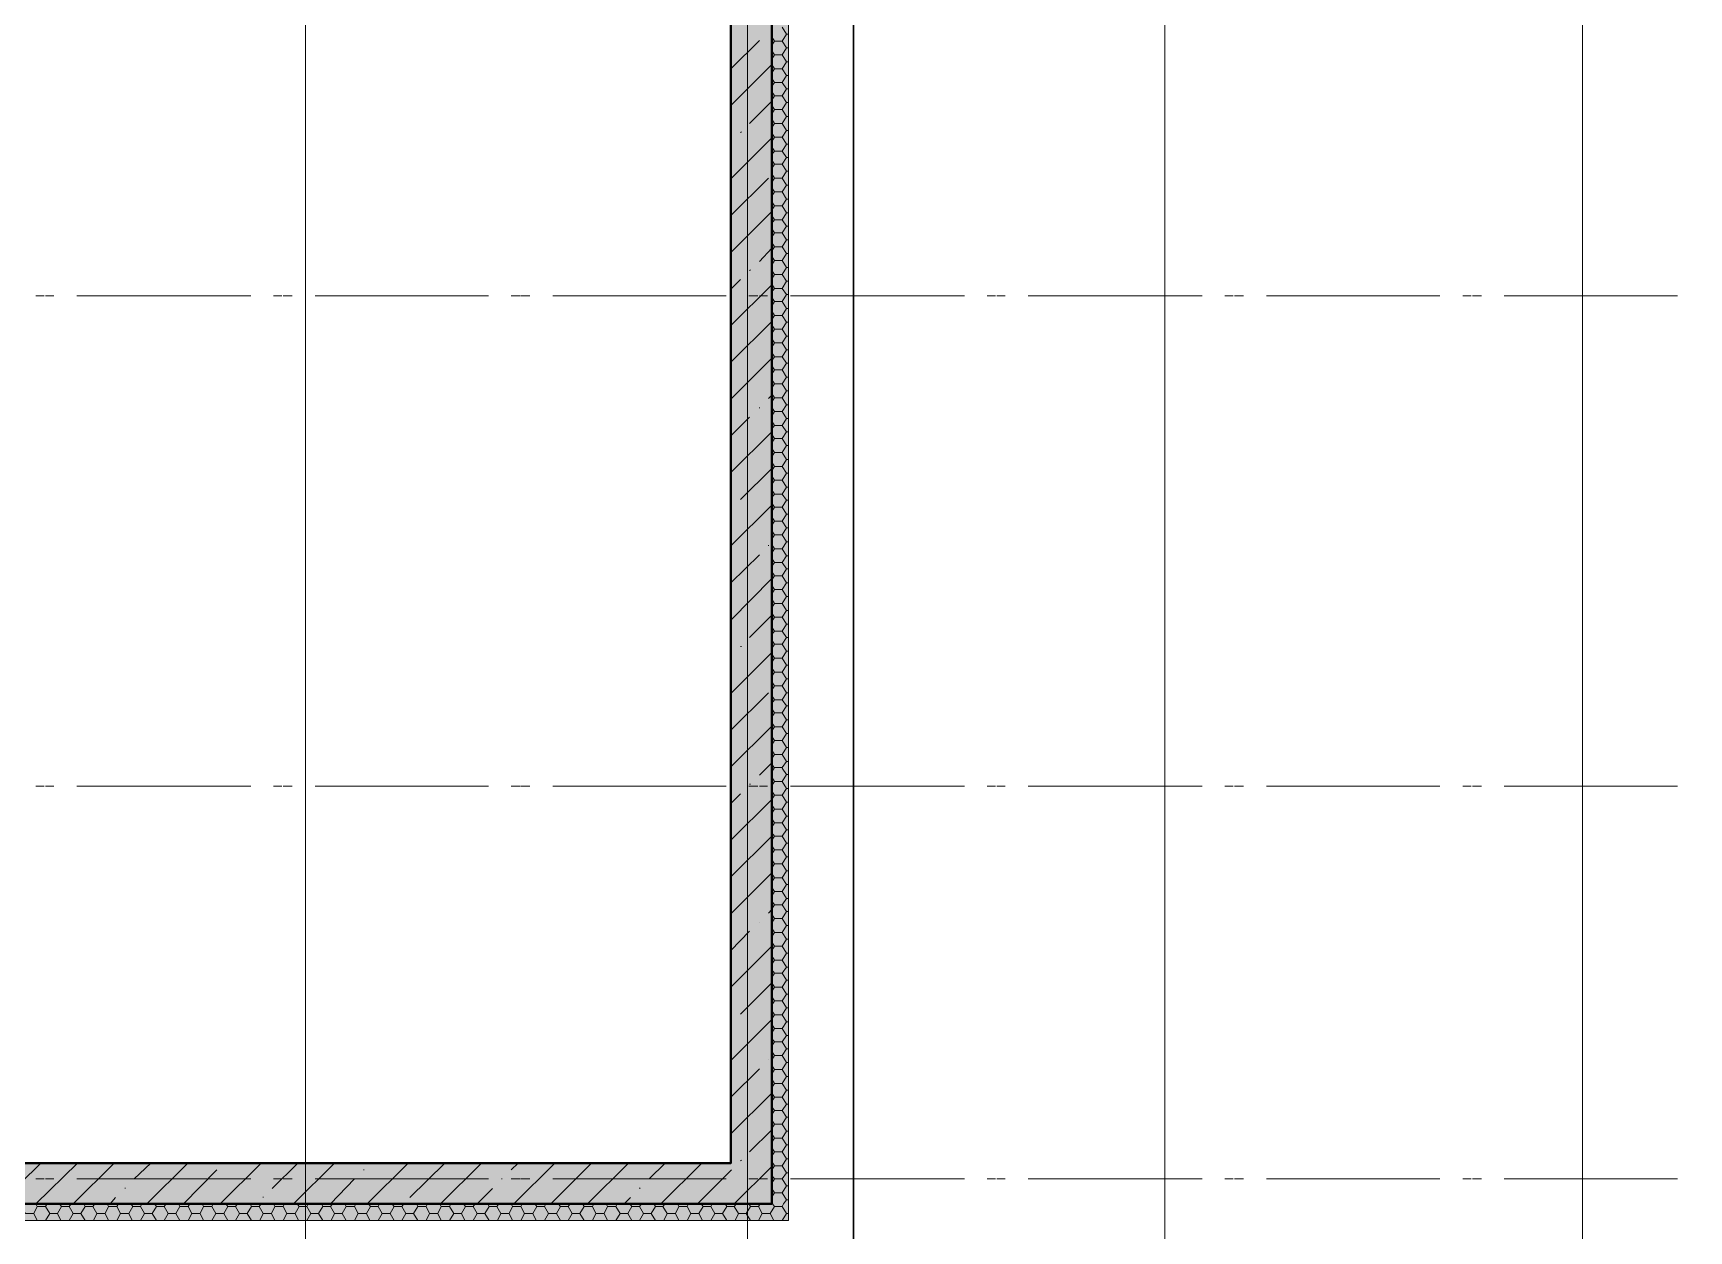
# Model space of a CAD drawing. Header units: millimetres. Extents: x -84737 to 172119, y -43083 to 59399.
# Drawn here: x -45675 to -35561, y 33666 to 40986 of the extents above; entities that cross this region are included whole.
import ezdxf

# ---------------------------------------------------------------- set-up
doc = ezdxf.new("R2010")
doc.units = ezdxf.units.MM
doc.layers.add('PDF _Геометрия', color=7, linetype='Continuous')
doc.layers.add('PDF _Сплошная заливка', color=7, linetype='Continuous', true_color=0xffffff)

msp = doc.modelspace()

# ---------------------------------------------------------------- hatches: boundary and pattern name
at = {"layer": 'PDF _Сплошная заливка', "transparency": 33554559}
h = msp.add_hatch(color=256, dxfattribs=at)
h.paths.add_polyline_path([(-41163, 43549), (-41413, 43549), (-41413, 34080), (-41163, 34080)])
h.paths.add_polyline_path([(-41413, 44378), (-41163, 44378), (-41163, 44581), (-41413, 44581)])
h.paths.add_polyline_path([(-41413, 43849), (-41163, 43849), (-41163, 44129), (-41413, 44129)])

# ---------------------------------------------------------------- linework, layer by layer
at = {"layer": 'PDF _Геометрия', "lineweight": 30}
msp.add_lwpolyline([(-77360, 55328), (-77360, 33331), (-40664, 33331), (-40664, 41132), (-26866, 41132), (-26866, 57427), (-47364, 57427), (-47364, 55328)], close=True, dxfattribs=at)
at = {"layer": 'PDF _Геометрия', "lineweight": 18}
for points in [[(-65860, 53030), (-65860, 53131), (-66859, 53131), (-66859, 54829), (-66859, 54930), (-76861, 54930), (-76962, 54930), (-76962, 33831), (-76962, 33729), (-41062, 33729), (-41062, 33831), (-41062, 41530), (-27365, 41530), (-27263, 41530), (-27263, 56928), (-27263, 57029), (-43064, 57029), (-43064, 56928)], [(-27615, 56928), (-27365, 56928), (-27365, 41631), (-41062, 41631), (-41163, 41631), (-41163, 33831), (-76861, 33831), (-76861, 54829)]]:
    msp.add_lwpolyline(points, dxfattribs=at)
at = {"layer": 'PDF _Геометрия', "lineweight": 40}
for points in [[(-66961, 54829), (-76861, 54829), (-76861, 54579), (-76861, 33831), (-76611, 33831), (-41163, 33831), (-41163, 34080), (-41163, 41631), (-27615, 41631), (-27365, 41631), (-27365, 56928), (-27615, 56928), (-43064, 56928)], [(-41413, 44129), (-41413, 34080), (-76611, 34080), (-76611, 54579), (-73212, 54579), (-73212, 48966), (-73009, 48966), (-73009, 52882), (-73009, 48966)]]:
    msp.add_lwpolyline(points, dxfattribs=at)
at = {"layer": 'PDF _Геометрия', "lineweight": 30}
msp.add_lwpolyline([(-76611, 34080), (-59113, 34080), (-59113, 34732), (-58910, 34732), (-58910, 34080), (-41413, 34080), (-41413, 44129)], dxfattribs=at)
at = {"layer": 'PDF _Геометрия', "lineweight": 9}
for points in [[(-44012, 40442), (-44012, 41441)], [(-41311, 40442), (-41311, 41441)], [(-38763, 40442), (-38763, 41441)], [(-36211, 40442), (-36211, 41441)], [(-41163, 40963), (-41146, 40937), (-41100, 40937), (-41074, 40980)], [(-41100, 41022), (-41074, 40980), (-41062, 40980)], [(-44012, 40814), (-44012, 40865)], [(-41413, 40768), (-41239, 40941)], [(-41311, 40814), (-41311, 40865)], [(-41163, 40912), (-41146, 40937)], [(-41163, 40878), (-41146, 40853), (-41100, 40853), (-41074, 40895)], [(-41100, 40937), (-41074, 40895), (-41062, 40895)], [(-38763, 40814), (-38763, 40865)], [(-36211, 40814), (-36211, 40865)], [(-41413, 40544), (-41163, 40793), (-41146, 40768), (-41100, 40768), (-41074, 40810)], [(-41163, 40827), (-41146, 40853)], [(-41163, 40743), (-41146, 40768)], [(-41100, 40853), (-41074, 40810), (-41062, 40810)], [(-41100, 40768), (-41074, 40726), (-41062, 40726)], [(-41163, 40709), (-41146, 40683), (-41100, 40683), (-41074, 40726)], [(-41163, 40662), (-41146, 40683)], [(-41100, 40683), (-41074, 40645), (-41062, 40645)], [(-44012, 39612), (-44012, 40616)], [(-41311, 39612), (-41311, 40616)], [(-41299, 40434), (-41163, 40569)], [(-41163, 40628), (-41146, 40603), (-41100, 40603), (-41074, 40645)], [(-41163, 40577), (-41146, 40603)], [(-41163, 40544), (-41146, 40518), (-41100, 40518), (-41074, 40561)], [(-41100, 40603), (-41074, 40561), (-41062, 40561)], [(-38763, 39612), (-38763, 40616)], [(-36211, 39612), (-36211, 40616)], [(-41163, 40493), (-41146, 40518)], [(-41163, 40459), (-41146, 40434), (-41100, 40434), (-41074, 40476)], [(-41100, 40518), (-41074, 40476), (-41062, 40476)], [(-41354, 40379), (-41349, 40383)], [(-41163, 40408), (-41146, 40434)], [(-41163, 40374), (-41146, 40349), (-41100, 40349), (-41074, 40391)], [(-41100, 40434), (-41074, 40391), (-41062, 40391)], [(-41413, 40095), (-41163, 40345)], [(-41413, 40319), (-41409, 40324)], [(-41163, 40324), (-41146, 40349)], [(-41163, 40290), (-41146, 40264), (-41100, 40264), (-41074, 40307)], [(-41163, 40243), (-41146, 40264)], [(-41100, 40349), (-41074, 40307), (-41062, 40307)], [(-41100, 40264), (-41074, 40226), (-41062, 40226)], [(-44012, 40188), (-44012, 40239)], [(-41311, 40188), (-41311, 40239)], [(-41163, 40209), (-41146, 40184), (-41100, 40184), (-41074, 40226)], [(-41163, 40158), (-41146, 40184)], [(-41100, 40184), (-41074, 40142), (-41062, 40142)], [(-38763, 40188), (-38763, 40239)], [(-36211, 40188), (-36211, 40239)], [(-41413, 39871), (-41184, 40099)], [(-41163, 40125), (-41146, 40099), (-41100, 40099), (-41074, 40142)], [(-41163, 40074), (-41146, 40099)], [(-41163, 40040), (-41146, 40015), (-41100, 40015), (-41074, 40057)], [(-41100, 40099), (-41074, 40057), (-41062, 40057)], [(-44012, 38986), (-44012, 39989)], [(-41311, 38986), (-41311, 39989)], [(-41163, 39989), (-41146, 40015)], [(-41163, 39955), (-41146, 39930), (-41100, 39930), (-41074, 39972)], [(-41100, 40015), (-41074, 39972), (-41062, 39972)], [(-38763, 38986), (-38763, 39989)], [(-36211, 38986), (-36211, 39989)], [(-41413, 39646), (-41163, 39896)], [(-41163, 39904), (-41146, 39930)], [(-41163, 39871), (-41146, 39845), (-41100, 39845), (-41074, 39888)], [(-41100, 39930), (-41074, 39888), (-41062, 39888)], [(-41163, 39824), (-41146, 39845)], [(-41163, 39790), (-41146, 39765), (-41100, 39765), (-41074, 39807)], [(-41163, 39739), (-41146, 39765)], [(-41100, 39845), (-41074, 39807), (-41062, 39807)], [(-41100, 39765), (-41074, 39722), (-41062, 39722)], [(-41239, 39591), (-41163, 39672)], [(-41163, 39706), (-41146, 39680), (-41100, 39680), (-41074, 39722)], [(-41163, 39655), (-41146, 39680)], [(-41100, 39680), (-41074, 39638), (-41062, 39638)], [(-41163, 39621), (-41146, 39596), (-41100, 39596), (-41074, 39638)], [(-41163, 39570), (-41146, 39596)], [(-41163, 39536), (-41146, 39511), (-41100, 39511), (-41074, 39553)], [(-41100, 39596), (-41074, 39553), (-41062, 39553)], [(-41413, 39422), (-41354, 39481)], [(-41413, 39198), (-41163, 39447)], [(-41299, 39536), (-41294, 39540)], [(-41163, 39485), (-41146, 39511)], [(-41163, 39452), (-41146, 39426), (-41100, 39426), (-41074, 39469)], [(-41100, 39511), (-41074, 39469), (-41062, 39469)], [(-45658, 39380), (-45607, 39380)], [(-45599, 39380), (-45548, 39380)], [(-45408, 39380), (-44405, 39380)], [(-45345, 39380), (-44346, 39380)], [(-44206, 39380), (-44156, 39380)], [(-44147, 39380), (-44092, 39380)], [(-44012, 39363), (-44012, 39414)], [(-43952, 39380), (-42953, 39380)], [(-43893, 39380), (-42894, 39380)], [(-42755, 39380), (-42700, 39380)], [(-42695, 39380), (-42640, 39380)], [(-42501, 39380), (-41502, 39380)], [(-42441, 39380), (-41442, 39380)], [(-41311, 39363), (-41311, 39414)], [(-41303, 39380), (-41248, 39380)], [(-41239, 39380), (-41189, 39380)], [(-41163, 39405), (-41146, 39426)], [(-41163, 39371), (-41146, 39346), (-41100, 39346), (-41074, 39388)], [(-41163, 39320), (-41146, 39346)], [(-41100, 39426), (-41074, 39388), (-41062, 39388)], [(-41100, 39346), (-41074, 39303), (-41062, 39303)], [(-41049, 39380), (-40050, 39380)], [(-40990, 39380), (-39986, 39380)], [(-39847, 39380), (-39796, 39380)], [(-39788, 39380), (-39737, 39380)], [(-39597, 39380), (-38594, 39380)], [(-39534, 39380), (-38535, 39380)], [(-38763, 39363), (-38763, 39414)], [(-38395, 39380), (-38344, 39380)], [(-38336, 39380), (-38281, 39380)], [(-38141, 39380), (-37142, 39380)], [(-38082, 39380), (-37083, 39380)], [(-36943, 39380), (-36892, 39380)], [(-36884, 39380), (-36829, 39380)], [(-36689, 39380), (-35690, 39380)], [(-36630, 39380), (-35631, 39380)], [(-36211, 39363), (-36211, 39414)], [(-41163, 39287), (-41146, 39261), (-41100, 39261), (-41074, 39303)], [(-41163, 39236), (-41146, 39261)], [(-41100, 39261), (-41074, 39219), (-41062, 39219)], [(-44012, 38161), (-44012, 39160)], [(-41409, 38978), (-41163, 39223)], [(-41311, 38161), (-41311, 39160)], [(-41163, 39202), (-41146, 39176), (-41100, 39176), (-41074, 39219)], [(-41163, 39151), (-41146, 39176)], [(-41100, 39176), (-41074, 39134), (-41062, 39134)], [(-38763, 38161), (-38763, 39160)], [(-36211, 38161), (-36211, 39160)], [(-41163, 39117), (-41146, 39092), (-41100, 39092), (-41074, 39134)], [(-41163, 39066), (-41146, 39092)], [(-41163, 39033), (-41146, 39007), (-41100, 39007), (-41074, 39050)], [(-41100, 39092), (-41074, 39050), (-41062, 39050)], [(-41413, 38749), (-41163, 38999)], [(-41163, 38986), (-41146, 39007)], [(-41163, 38952), (-41146, 38927), (-41100, 38927), (-41074, 38969)], [(-41100, 39007), (-41074, 38969), (-41062, 38969)], [(-41163, 38901), (-41146, 38927)], [(-41163, 38868), (-41146, 38842), (-41100, 38842), (-41074, 38884)], [(-41163, 38817), (-41146, 38842)], [(-41100, 38927), (-41074, 38884), (-41062, 38884)], [(-41100, 38842), (-41074, 38800), (-41062, 38800)], [(-44012, 38736), (-44012, 38787)], [(-41311, 38736), (-41311, 38787)], [(-41184, 38753), (-41163, 38774)], [(-41163, 38783), (-41146, 38757), (-41100, 38757), (-41074, 38800)], [(-41163, 38732), (-41146, 38757)], [(-41100, 38757), (-41074, 38715), (-41062, 38715)], [(-38763, 38736), (-38763, 38787)], [(-36211, 38736), (-36211, 38787)], [(-41413, 38525), (-41299, 38639)], [(-41239, 38694), (-41239, 38698)], [(-41163, 38698), (-41146, 38673), (-41100, 38673), (-41074, 38715)], [(-41163, 38647), (-41146, 38673)], [(-41100, 38673), (-41074, 38630), (-41062, 38630)], [(-41413, 38300), (-41163, 38550)], [(-41163, 38614), (-41146, 38588), (-41100, 38588), (-41074, 38630)], [(-41163, 38567), (-41146, 38588)], [(-41163, 38533), (-41146, 38508), (-41100, 38508), (-41074, 38550)], [(-41100, 38588), (-41074, 38550), (-41062, 38550)], [(-44012, 37534), (-44012, 38533)], [(-41311, 37534), (-41311, 38533)], [(-41163, 38482), (-41146, 38508)], [(-41163, 38448), (-41146, 38423), (-41100, 38423), (-41074, 38465)], [(-41100, 38508), (-41074, 38465), (-41062, 38465)], [(-38763, 37534), (-38763, 38533)], [(-36211, 37534), (-36211, 38533)], [(-41163, 38398), (-41146, 38423)], [(-41163, 38364), (-41146, 38338), (-41100, 38338), (-41074, 38381)], [(-41163, 38313), (-41146, 38338)], [(-41100, 38423), (-41074, 38381), (-41062, 38381)], [(-41100, 38338), (-41074, 38296), (-41062, 38296)], [(-41354, 38135), (-41163, 38326)], [(-41163, 38279), (-41146, 38254), (-41100, 38254), (-41074, 38296)], [(-41163, 38228), (-41146, 38254)], [(-41100, 38254), (-41074, 38211), (-41062, 38211)], [(-41163, 38195), (-41146, 38169), (-41100, 38169), (-41074, 38211)], [(-41163, 38148), (-41146, 38169)], [(-41163, 38114), (-41146, 38089), (-41100, 38089), (-41074, 38131)], [(-41100, 38169), (-41074, 38131), (-41062, 38131)], [(-41413, 37852), (-41163, 38101)], [(-41409, 38076), (-41409, 38080)], [(-41163, 38063), (-41146, 38089)], [(-41163, 38029), (-41146, 38004), (-41100, 38004), (-41074, 38046)], [(-41100, 38089), (-41074, 38046), (-41062, 38046)], [(-44012, 37907), (-44012, 37962)], [(-41311, 37907), (-41311, 37962)], [(-41163, 37979), (-41146, 38004)], [(-41163, 37945), (-41146, 37919), (-41100, 37919), (-41074, 37962)], [(-41100, 38004), (-41074, 37962), (-41062, 37962)], [(-38763, 37907), (-38763, 37962)], [(-36211, 37907), (-36211, 37962)], [(-41184, 37852), (-41184, 37856)], [(-41163, 37894), (-41146, 37919)], [(-41163, 37860), (-41146, 37835), (-41100, 37835), (-41074, 37877)], [(-41163, 37809), (-41146, 37835)], [(-41100, 37919), (-41074, 37877), (-41062, 37877)], [(-41100, 37835), (-41074, 37792), (-41062, 37792)], [(-41413, 37627), (-41239, 37797)], [(-41163, 37776), (-41146, 37750), (-41100, 37750), (-41074, 37792)], [(-41163, 37729), (-41146, 37750)], [(-41100, 37750), (-41074, 37712), (-41062, 37712)], [(-44012, 36709), (-44012, 37708)], [(-41413, 37399), (-41163, 37653)], [(-41311, 36709), (-41311, 37708)], [(-41163, 37695), (-41146, 37670), (-41100, 37670), (-41074, 37712)], [(-41163, 37644), (-41146, 37670)], [(-41163, 37610), (-41146, 37585), (-41100, 37585), (-41074, 37627)], [(-41100, 37670), (-41074, 37627), (-41062, 37627)], [(-38763, 36709), (-38763, 37708)], [(-36211, 36709), (-36211, 37708)], [(-41163, 37560), (-41146, 37585)], [(-41163, 37526), (-41146, 37500), (-41100, 37500), (-41074, 37543)], [(-41100, 37585), (-41074, 37543), (-41062, 37543)], [(-41299, 37293), (-41163, 37428)], [(-41163, 37475), (-41146, 37500)], [(-41163, 37441), (-41146, 37416), (-41100, 37416), (-41074, 37458)], [(-41100, 37500), (-41074, 37458), (-41062, 37458)], [(-44012, 37280), (-44012, 37335)], [(-41311, 37280), (-41311, 37335)], [(-41163, 37390), (-41146, 37416)], [(-41163, 37356), (-41146, 37331), (-41100, 37331), (-41074, 37373)], [(-41163, 37310), (-41146, 37331)], [(-41100, 37416), (-41074, 37373), (-41062, 37373)], [(-41100, 37331), (-41074, 37293), (-41062, 37293)], [(-38763, 37280), (-38763, 37335)], [(-36211, 37280), (-36211, 37335)], [(-41354, 37238), (-41349, 37238)], [(-41163, 37276), (-41146, 37251), (-41100, 37251), (-41074, 37293)], [(-41163, 37225), (-41146, 37251)], [(-41100, 37251), (-41074, 37208), (-41062, 37208)], [(-41413, 36950), (-41163, 37200)], [(-41413, 37174), (-41409, 37179)], [(-41163, 37191), (-41146, 37166), (-41100, 37166), (-41074, 37208)], [(-41163, 37141), (-41146, 37166)], [(-41163, 37107), (-41146, 37081), (-41100, 37081), (-41074, 37124)], [(-41100, 37166), (-41074, 37124), (-41062, 37124)], [(-44012, 36082), (-44012, 37081)], [(-41311, 36082), (-41311, 37081)], [(-41163, 37056), (-41146, 37081)], [(-41163, 37022), (-41146, 36997), (-41100, 36997), (-41074, 37039)], [(-41100, 37081), (-41074, 37039), (-41062, 37039)], [(-38763, 36082), (-38763, 37081)], [(-36211, 36082), (-36211, 37081)], [(-41413, 36726), (-41184, 36954)], [(-41163, 36971), (-41146, 36997)], [(-41163, 36937), (-41146, 36912), (-41100, 36912), (-41074, 36954)], [(-41100, 36997), (-41074, 36954), (-41062, 36954)], [(-41163, 36891), (-41146, 36912)], [(-41163, 36857), (-41146, 36832), (-41100, 36832), (-41074, 36874)], [(-41163, 36806), (-41146, 36832)], [(-41100, 36912), (-41074, 36874), (-41062, 36874)], [(-41100, 36832), (-41074, 36789), (-41062, 36789)], [(-41413, 36502), (-41163, 36751)], [(-41163, 36772), (-41146, 36747), (-41100, 36747), (-41074, 36789)], [(-41163, 36722), (-41146, 36747)], [(-41100, 36747), (-41074, 36705), (-41062, 36705)], [(-41163, 36688), (-41146, 36662), (-41100, 36662), (-41074, 36705)], [(-41163, 36637), (-41146, 36662)], [(-41163, 36603), (-41146, 36578), (-41100, 36578), (-41074, 36620)], [(-41100, 36662), (-41074, 36620), (-41062, 36620)], [(-41239, 36451), (-41163, 36527)], [(-41163, 36552), (-41146, 36578)], [(-41163, 36472), (-41146, 36497), (-41100, 36497), (-41074, 36535)], [(-41146, 36493), (-41163, 36518)], [(-41100, 36578), (-41074, 36535), (-41062, 36535)], [(-44012, 36455), (-44012, 36510)], [(-41311, 36455), (-41311, 36510)], [(-41163, 36438), (-41146, 36413), (-41100, 36413), (-41074, 36455)], [(-41163, 36387), (-41146, 36413)], [(-41100, 36493), (-41074, 36455), (-41062, 36455)], [(-41100, 36413), (-41074, 36370), (-41062, 36370)], [(-38763, 36455), (-38763, 36510)], [(-36211, 36455), (-36211, 36510)], [(-45658, 36383), (-45607, 36383)], [(-45599, 36383), (-45548, 36383)], [(-45408, 36383), (-44405, 36383)], [(-45345, 36383), (-44346, 36383)], [(-44206, 36383), (-44156, 36383)], [(-44147, 36383), (-44092, 36383)], [(-43952, 36383), (-42953, 36383)], [(-43893, 36383), (-42894, 36383)], [(-42755, 36383), (-42700, 36383)], [(-42695, 36383), (-42640, 36383)], [(-42501, 36383), (-41502, 36383)], [(-42441, 36383), (-41442, 36383)], [(-41413, 36053), (-41163, 36303), (-41146, 36328), (-41100, 36328), (-41074, 36370)], [(-41413, 36277), (-41354, 36336)], [(-41303, 36383), (-41248, 36383)], [(-41299, 36396), (-41294, 36396)], [(-41239, 36383), (-41189, 36383)], [(-41146, 36328), (-41163, 36353)], [(-41100, 36328), (-41074, 36286), (-41062, 36286)], [(-41049, 36383), (-40050, 36383)], [(-40990, 36383), (-39986, 36383)], [(-39847, 36383), (-39796, 36383)], [(-39788, 36383), (-39737, 36383)], [(-39597, 36383), (-38594, 36383)], [(-39534, 36383), (-38535, 36383)], [(-38395, 36383), (-38344, 36383)], [(-38336, 36383), (-38281, 36383)], [(-38141, 36383), (-37142, 36383)], [(-38082, 36383), (-37083, 36383)], [(-36943, 36383), (-36892, 36383)], [(-36884, 36383), (-36829, 36383)], [(-36689, 36383), (-35690, 36383)], [(-36630, 36383), (-35631, 36383)], [(-44012, 35257), (-44012, 36256)], [(-41311, 35257), (-41311, 36256)], [(-41163, 36269), (-41146, 36243), (-41100, 36243), (-41074, 36286)], [(-41163, 36218), (-41146, 36243)], [(-41100, 36243), (-41074, 36201), (-41062, 36201)], [(-38763, 35257), (-38763, 36256)], [(-36211, 35257), (-36211, 36256)], [(-41163, 36184), (-41146, 36159), (-41100, 36159), (-41074, 36201)], [(-41163, 36133), (-41146, 36159)], [(-41163, 36099), (-41146, 36078), (-41100, 36078), (-41074, 36116)], [(-41100, 36159), (-41074, 36116), (-41062, 36116)], [(-41409, 35833), (-41163, 36078)], [(-41163, 36053), (-41146, 36078)], [(-41163, 36019), (-41146, 35994), (-41100, 35994), (-41074, 36036)], [(-41100, 36078), (-41074, 36036), (-41062, 36036)], [(-41163, 35968), (-41146, 35994)], [(-41163, 35934), (-41146, 35909), (-41100, 35909), (-41074, 35951)], [(-41163, 35884), (-41146, 35909)], [(-41100, 35994), (-41074, 35951), (-41062, 35951)], [(-41100, 35909), (-41074, 35867), (-41062, 35867)], [(-44012, 35829), (-44012, 35884)], [(-41413, 35604), (-41163, 35854)], [(-41311, 35829), (-41311, 35884)], [(-41163, 35850), (-41146, 35824), (-41100, 35824), (-41074, 35867)], [(-41163, 35799), (-41146, 35824)], [(-41100, 35824), (-41074, 35782), (-41062, 35782)], [(-38763, 35829), (-38763, 35884)], [(-36211, 35829), (-36211, 35884)], [(-41163, 35765), (-41146, 35740), (-41100, 35740), (-41074, 35782)], [(-41163, 35714), (-41146, 35740)], [(-41100, 35740), (-41074, 35697), (-41062, 35697)], [(-44012, 34631), (-44012, 35630)], [(-41311, 34631), (-41311, 35630)], [(-41184, 35608), (-41163, 35630)], [(-41163, 35680), (-41146, 35659), (-41100, 35659), (-41074, 35697)], [(-41163, 35634), (-41146, 35659)], [(-41163, 35600), (-41146, 35575), (-41100, 35575), (-41074, 35617)], [(-41100, 35659), (-41074, 35617), (-41062, 35617)], [(-38763, 34631), (-38763, 35630)], [(-36211, 34631), (-36211, 35630)], [(-41239, 35553), (-41239, 35553)], [(-41163, 35549), (-41146, 35575)], [(-41163, 35515), (-41146, 35490), (-41100, 35490), (-41074, 35532)], [(-41100, 35575), (-41074, 35532), (-41062, 35532)], [(-41413, 35380), (-41299, 35498)], [(-41413, 35156), (-41163, 35405)], [(-41163, 35465), (-41146, 35490)], [(-41163, 35431), (-41146, 35405), (-41100, 35405), (-41074, 35448)], [(-41163, 35380), (-41146, 35405)], [(-41100, 35490), (-41074, 35448), (-41062, 35448)], [(-41100, 35405), (-41074, 35363), (-41062, 35363)], [(-41163, 35346), (-41146, 35321), (-41100, 35321), (-41074, 35363)], [(-41163, 35295), (-41146, 35321)], [(-41100, 35321), (-41074, 35278), (-41062, 35278)], [(-41354, 34990), (-41163, 35181), (-41146, 35156), (-41100, 35156), (-41074, 35198)], [(-41163, 35261), (-41146, 35240), (-41100, 35240), (-41074, 35278)], [(-41163, 35215), (-41146, 35240)], [(-41100, 35240), (-41074, 35198), (-41062, 35198)], [(-41163, 35130), (-41146, 35156)], [(-41163, 35096), (-41146, 35071), (-41100, 35071), (-41074, 35113)], [(-41100, 35156), (-41074, 35113), (-41062, 35113)], [(-44012, 35003), (-44012, 35054)], [(-41311, 35003), (-41311, 35054)], [(-41163, 35046), (-41146, 35071)], [(-41163, 35012), (-41146, 34986), (-41100, 34986), (-41074, 35029)], [(-41100, 35071), (-41074, 35029), (-41062, 35029)], [(-38763, 35003), (-38763, 35054)], [(-36211, 35003), (-36211, 35054)], [(-41413, 34707), (-41163, 34957)], [(-41409, 34935), (-41409, 34935)], [(-41163, 34961), (-41146, 34986)], [(-41163, 34927), (-41146, 34902), (-41100, 34902), (-41074, 34944)], [(-41163, 34876), (-41146, 34902)], [(-41100, 34986), (-41074, 34944), (-41062, 34944)], [(-41100, 34902), (-41074, 34859), (-41062, 34859)], [(-44012, 33801), (-44012, 34804)], [(-41311, 33801), (-41311, 34804)], [(-41163, 34842), (-41146, 34821), (-41100, 34821), (-41074, 34859)], [(-41163, 34796), (-41146, 34821)], [(-41100, 34821), (-41074, 34779), (-41062, 34779)], [(-38763, 33801), (-38763, 34804)], [(-36211, 33801), (-36211, 34804)], [(-41184, 34711), (-41184, 34711)], [(-41163, 34762), (-41146, 34737), (-41100, 34737), (-41074, 34779)], [(-41163, 34711), (-41146, 34737)], [(-41163, 34677), (-41146, 34652), (-41100, 34652), (-41074, 34694)], [(-41100, 34737), (-41074, 34694), (-41062, 34694)], [(-41413, 34483), (-41239, 34656)], [(-41163, 34626), (-41146, 34652)], [(-41163, 34593), (-41146, 34567), (-41100, 34567), (-41074, 34610)], [(-41100, 34652), (-41074, 34610), (-41062, 34610)], [(-41413, 34258), (-41163, 34508), (-41146, 34483), (-41100, 34483), (-41074, 34525)], [(-41163, 34542), (-41146, 34567)], [(-41100, 34567), (-41074, 34525), (-41062, 34525)], [(-44012, 34377), (-44012, 34428)], [(-41311, 34377), (-41311, 34428)], [(-41163, 34457), (-41146, 34483)], [(-41163, 34423), (-41146, 34402), (-41100, 34402), (-41074, 34440)], [(-41163, 34377), (-41146, 34402)], [(-41100, 34483), (-41074, 34440), (-41062, 34440)], [(-41100, 34402), (-41074, 34360), (-41062, 34360)], [(-38763, 34377), (-38763, 34428)], [(-36211, 34377), (-36211, 34428)], [(-41163, 34343), (-41146, 34318), (-41100, 34318), (-41074, 34360)], [(-41163, 34292), (-41146, 34318)], [(-41100, 34318), (-41074, 34275), (-41062, 34275)], [(-41299, 34148), (-41163, 34284)], [(-41163, 34258), (-41146, 34233), (-41100, 34233), (-41074, 34275)], [(-41163, 34207), (-41146, 34233)], [(-41163, 34174), (-41146, 34148), (-41100, 34148), (-41074, 34191)], [(-41100, 34233), (-41074, 34191), (-41062, 34191)], [(-44012, 33175), (-44012, 34178)], [(-41354, 34093), (-41349, 34097)], [(-41311, 33175), (-41311, 34178)], [(-41163, 34123), (-41146, 34148)], [(-41163, 34089), (-41146, 34064), (-41100, 34064), (-41074, 34106)], [(-41100, 34148), (-41074, 34106), (-41062, 34106)], [(-38763, 33175), (-38763, 34178)], [(-36211, 33175), (-36211, 34178)], [(-45882, 33831), (-45628, 34080)], [(-45590, 33831), (-45599, 33814), (-45650, 33814), (-45658, 33831), (-45404, 34080)], [(-45658, 33983), (-45607, 33983)], [(-45599, 33983), (-45548, 33983)], [(-45430, 33831), (-45180, 34080)], [(-45408, 33983), (-44405, 33983)], [(-45345, 33983), (-44346, 33983)], [(-45057, 33983), (-44956, 34080)], [(-44981, 33831), (-44731, 34080)], [(-44757, 33831), (-44553, 34038)], [(-44532, 33831), (-44283, 34080)], [(-44215, 33924), (-44058, 34080)], [(-44206, 33983), (-44156, 33983)], [(-44147, 33983), (-44092, 33983)], [(-44084, 33831), (-43834, 34080)], [(-43952, 33983), (-42953, 33983)], [(-43893, 33983), (-42894, 33983)], [(-43859, 33831), (-43711, 33983)], [(-43656, 34038), (-43652, 34038)], [(-43635, 33831), (-43385, 34080)], [(-43373, 33869), (-43161, 34080)], [(-43186, 33831), (-42937, 34080)], [(-42814, 33983), (-42810, 33983)], [(-42755, 34038), (-42712, 34080)], [(-42755, 33983), (-42700, 33983)], [(-42738, 33831), (-42488, 34080)], [(-42695, 33983), (-42640, 33983)], [(-42513, 33831), (-42264, 34080)], [(-42501, 33983), (-41502, 33983)], [(-42441, 33983), (-41442, 33983)], [(-42289, 33831), (-42039, 34080)], [(-41912, 33983), (-41815, 34080)], [(-41840, 33831), (-41591, 34080)], [(-41616, 33831), (-41409, 34038)], [(-41392, 33831), (-41163, 34059)], [(-41303, 33983), (-41248, 33983)], [(-41239, 33983), (-41189, 33983)], [(-41163, 34038), (-41146, 34064)], [(-41163, 34004), (-41146, 33983), (-41100, 33983), (-41074, 34021)], [(-41163, 33958), (-41146, 33983)], [(-41100, 34064), (-41074, 34021), (-41062, 34021)], [(-41100, 33983), (-41074, 33941), (-41062, 33941)], [(-41049, 33983), (-40050, 33983)], [(-40990, 33983), (-39986, 33983)], [(-39847, 33983), (-39796, 33983)], [(-39788, 33983), (-39737, 33983)], [(-39597, 33983), (-38594, 33983)], [(-39534, 33983), (-38535, 33983)], [(-38395, 33983), (-38344, 33983)], [(-38336, 33983), (-38281, 33983)], [(-38141, 33983), (-37142, 33983)], [(-38082, 33983), (-37083, 33983)], [(-36943, 33983), (-36892, 33983)], [(-36884, 33983), (-36829, 33983)], [(-36689, 33983), (-35690, 33983)], [(-36630, 33983), (-35631, 33983)], [(-45112, 33924), (-45112, 33928)], [(-42962, 33831), (-42869, 33924)], [(-41972, 33924), (-41967, 33928)], [(-41163, 33924), (-41146, 33898), (-41100, 33898), (-41074, 33941)], [(-41163, 33873), (-41146, 33898)], [(-41100, 33898), (-41074, 33856), (-41062, 33856)], [(-45743, 33814), (-45722, 33772), (-45671, 33772), (-45650, 33814)], [(-45599, 33814), (-45573, 33772), (-45527, 33772), (-45506, 33729)], [(-45527, 33772), (-45502, 33814)], [(-45514, 33831), (-45502, 33814), (-45455, 33814), (-45442, 33831)], [(-45455, 33814), (-45430, 33772), (-45383, 33772), (-45358, 33814)], [(-45366, 33831), (-45358, 33814), (-45311, 33814), (-45298, 33831)], [(-45311, 33814), (-45286, 33772), (-45235, 33772), (-45214, 33814)], [(-45222, 33831), (-45214, 33814), (-45163, 33814), (-45154, 33831)], [(-45205, 33831), (-45171, 33869)], [(-45163, 33814), (-45142, 33772), (-45091, 33772), (-45070, 33729)], [(-45091, 33772), (-45066, 33814)], [(-45078, 33831), (-45066, 33814), (-45019, 33814), (-45011, 33831)], [(-45019, 33814), (-44994, 33772), (-44947, 33772), (-44922, 33814)], [(-44934, 33831), (-44922, 33814), (-44875, 33814), (-44862, 33831)], [(-44875, 33814), (-44850, 33772), (-44803, 33772), (-44778, 33814)], [(-44786, 33831), (-44778, 33814), (-44727, 33814), (-44718, 33831)], [(-44727, 33814), (-44706, 33772), (-44655, 33772), (-44634, 33814)], [(-44642, 33831), (-44634, 33814), (-44583, 33814), (-44575, 33831)], [(-44583, 33814), (-44558, 33772), (-44511, 33772), (-44486, 33814)], [(-44498, 33831), (-44486, 33814), (-44439, 33814), (-44426, 33831)], [(-44439, 33814), (-44414, 33772), (-44367, 33772), (-44342, 33814)], [(-44350, 33831), (-44342, 33814), (-44295, 33814), (-44283, 33831)], [(-44295, 33814), (-44270, 33772), (-44219, 33772), (-44198, 33814)], [(-44270, 33869), (-44270, 33873)], [(-44206, 33831), (-44198, 33814), (-44147, 33814), (-44139, 33831)], [(-44147, 33814), (-44126, 33772), (-44075, 33772), (-44054, 33729)], [(-44075, 33772), (-44050, 33814)], [(-44062, 33831), (-44050, 33814), (-44003, 33814), (-43995, 33831)], [(-44003, 33814), (-43978, 33772), (-43931, 33772), (-43906, 33814)], [(-43914, 33831), (-43906, 33814), (-43859, 33814), (-43847, 33831)], [(-43859, 33814), (-43834, 33772), (-43787, 33772), (-43762, 33814)], [(-43770, 33831), (-43762, 33814), (-43711, 33814), (-43703, 33831)], [(-43711, 33814), (-43690, 33772), (-43639, 33772), (-43618, 33729)], [(-43639, 33772), (-43614, 33814)], [(-43626, 33831), (-43614, 33814), (-43567, 33814), (-43559, 33831)], [(-43567, 33814), (-43542, 33772), (-43495, 33772), (-43470, 33814)], [(-43483, 33831), (-43470, 33814), (-43423, 33814), (-43411, 33831)], [(-43423, 33814), (-43398, 33772), (-43351, 33772), (-43326, 33814)], [(-43334, 33831), (-43326, 33814), (-43275, 33814), (-43267, 33831)], [(-43275, 33814), (-43254, 33772), (-43203, 33772), (-43182, 33814)], [(-43191, 33831), (-43182, 33814), (-43131, 33814), (-43123, 33831)], [(-43131, 33814), (-43106, 33772), (-43059, 33772), (-43038, 33729)], [(-43059, 33772), (-43034, 33814)], [(-43047, 33831), (-43034, 33814), (-42987, 33814), (-42975, 33831)], [(-42987, 33814), (-42962, 33772), (-42915, 33772), (-42890, 33814)], [(-42898, 33831), (-42890, 33814), (-42843, 33814), (-42831, 33831)], [(-42843, 33814), (-42818, 33772), (-42767, 33772), (-42746, 33814)], [(-42755, 33831), (-42746, 33814), (-42695, 33814), (-42687, 33831)], [(-42695, 33814), (-42674, 33772), (-42623, 33772), (-42602, 33729)], [(-42623, 33772), (-42598, 33814)], [(-42611, 33831), (-42598, 33814), (-42551, 33814), (-42543, 33831)], [(-42551, 33814), (-42526, 33772), (-42479, 33772), (-42454, 33814)], [(-42467, 33831), (-42454, 33814), (-42407, 33814), (-42395, 33831)], [(-42407, 33814), (-42382, 33772), (-42336, 33772), (-42310, 33814)], [(-42319, 33831), (-42310, 33814), (-42259, 33814), (-42251, 33831)], [(-42259, 33814), (-42238, 33772), (-42187, 33772), (-42166, 33814)], [(-42175, 33831), (-42166, 33814), (-42115, 33814), (-42107, 33831)], [(-42115, 33814), (-42090, 33772), (-42043, 33772), (-42018, 33814)], [(-42065, 33831), (-42027, 33869)], [(-42031, 33831), (-42018, 33814), (-41972, 33814), (-41959, 33831)], [(-41972, 33814), (-41946, 33772), (-41900, 33772), (-41874, 33814)], [(-41883, 33831), (-41874, 33814), (-41828, 33814), (-41815, 33831)], [(-41828, 33814), (-41802, 33772), (-41751, 33772), (-41730, 33814)], [(-41739, 33831), (-41730, 33814), (-41679, 33814), (-41671, 33831)], [(-41679, 33814), (-41658, 33772), (-41608, 33772), (-41586, 33729)], [(-41608, 33772), (-41582, 33814)], [(-41595, 33831), (-41582, 33814), (-41536, 33814), (-41527, 33831)], [(-41536, 33814), (-41510, 33772), (-41464, 33772), (-41438, 33814)], [(-41447, 33831), (-41438, 33814), (-41392, 33814), (-41379, 33831)], [(-41392, 33814), (-41366, 33772), (-41320, 33772), (-41294, 33814)], [(-41303, 33831), (-41294, 33814), (-41244, 33814), (-41235, 33831)], [(-41244, 33814), (-41222, 33772), (-41172, 33772), (-41150, 33729)], [(-41172, 33772), (-41146, 33814)], [(-41074, 33856), (-41091, 33831), (-41100, 33814), (-41146, 33814), (-41159, 33831), (-41163, 33839)], [(-41100, 33814), (-41074, 33772), (-41062, 33772)], [(-45671, 33772), (-45650, 33729), (-45599, 33729), (-45573, 33772)], [(-45502, 33729), (-45455, 33729), (-45430, 33772)], [(-45383, 33772), (-45358, 33729), (-45311, 33729)], [(-45307, 33729), (-45286, 33772)], [(-45235, 33772), (-45214, 33729), (-45163, 33729), (-45142, 33772)], [(-45066, 33729), (-45019, 33729), (-44994, 33772)], [(-44947, 33772), (-44922, 33729), (-44875, 33729), (-44850, 33772)], [(-44803, 33772), (-44778, 33729), (-44727, 33729), (-44706, 33772)], [(-44655, 33772), (-44634, 33729), (-44583, 33729), (-44558, 33772)], [(-44511, 33772), (-44486, 33729), (-44439, 33729), (-44414, 33772)], [(-44367, 33772), (-44342, 33729), (-44295, 33729)], [(-44291, 33729), (-44270, 33772)], [(-44219, 33772), (-44198, 33729), (-44147, 33729), (-44126, 33772)], [(-44050, 33729), (-44003, 33729), (-43978, 33772)], [(-43931, 33772), (-43906, 33729), (-43859, 33729)], [(-43855, 33729), (-43834, 33772)], [(-43787, 33772), (-43762, 33729), (-43711, 33729), (-43690, 33772)], [(-43614, 33729), (-43567, 33729), (-43542, 33772)], [(-43495, 33772), (-43470, 33729), (-43423, 33729), (-43398, 33772)], [(-43351, 33772), (-43326, 33729), (-43275, 33729), (-43254, 33772)], [(-43203, 33772), (-43182, 33729), (-43131, 33729), (-43106, 33772)], [(-43034, 33729), (-42987, 33729), (-42962, 33772)], [(-42915, 33772), (-42890, 33729), (-42843, 33729)], [(-42839, 33729), (-42818, 33772)], [(-42767, 33772), (-42746, 33729), (-42695, 33729), (-42674, 33772)], [(-42598, 33729), (-42551, 33729), (-42526, 33772)], [(-42479, 33772), (-42454, 33729), (-42407, 33729), (-42382, 33772)], [(-42336, 33772), (-42310, 33729), (-42259, 33729), (-42238, 33772)], [(-42187, 33772), (-42166, 33729), (-42115, 33729), (-42090, 33772)], [(-42043, 33772), (-42018, 33729), (-41972, 33729), (-41946, 33772)], [(-41900, 33772), (-41874, 33729), (-41828, 33729)], [(-41823, 33729), (-41802, 33772)], [(-41751, 33772), (-41730, 33729), (-41679, 33729), (-41658, 33772)], [(-41582, 33729), (-41536, 33729), (-41510, 33772)], [(-41464, 33772), (-41438, 33729), (-41392, 33729)], [(-41387, 33729), (-41366, 33772)], [(-41320, 33772), (-41294, 33729), (-41244, 33729), (-41222, 33772)], [(-41146, 33729), (-41100, 33729), (-41074, 33772)]]:
    msp.add_lwpolyline(points, dxfattribs=at)
at = {"layer": 'PDF _Сплошная заливка', "lineweight": 5, "transparency": 33554559}
for points in [[(-41163, 41631), (-41163, 33831), (-41062, 41631), (-41062, 33831)], [(-76611, 34080), (-76611, 33831), (-41163, 34080), (-41163, 33831)], [(-76962, 33831), (-76962, 33729), (-41062, 33831), (-41062, 33729)]]:
    msp.add_solid(points, dxfattribs=at)

doc.saveas('drawing.dxf')
